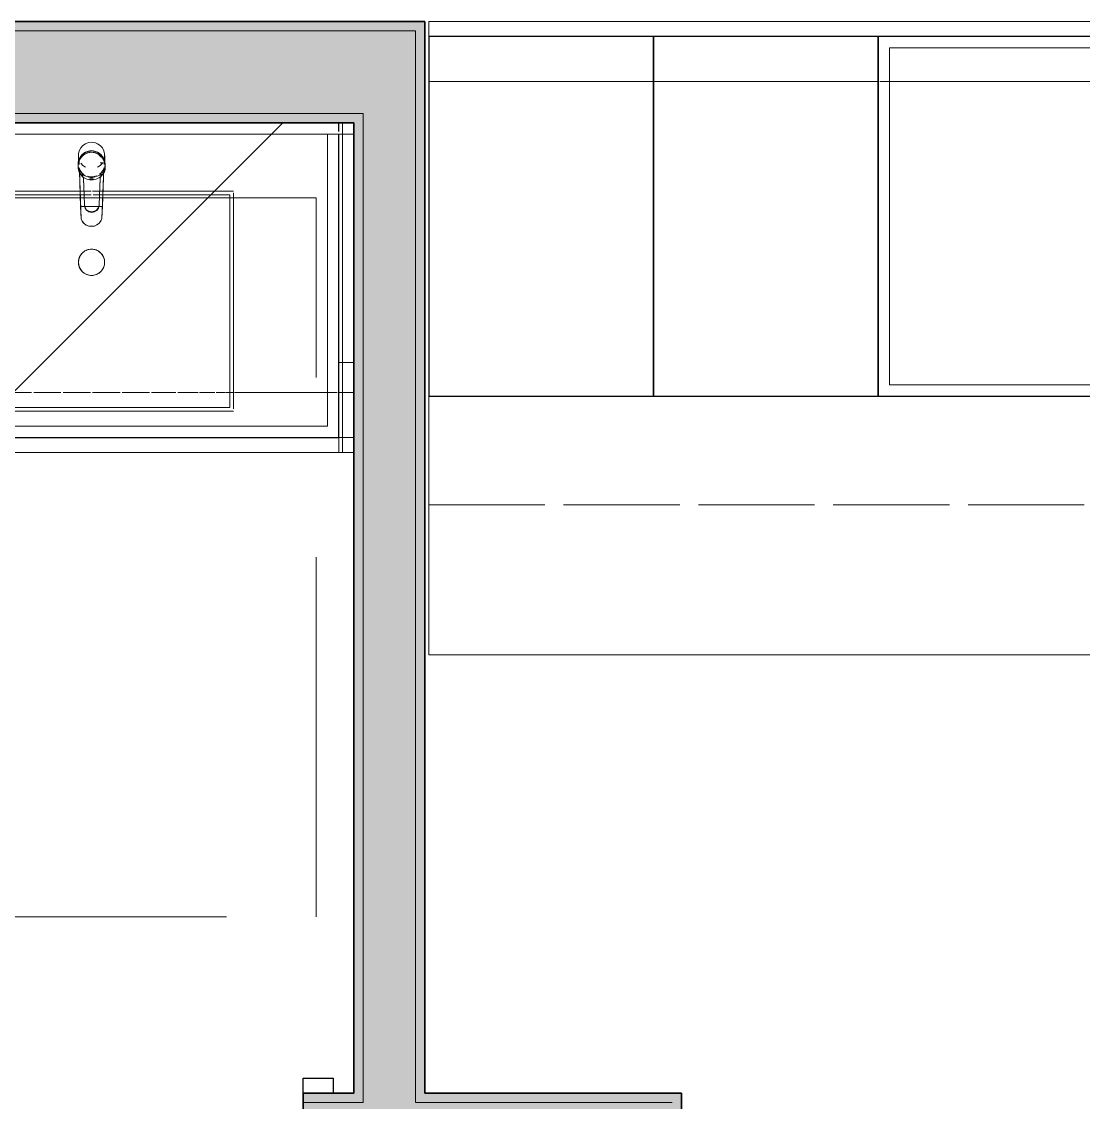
# Model space of a CAD drawing. Header units: inches. Extents: x 6 to 8416, y -388 to 6104.
# Drawn here: x 7432.4 to 7503.2, y 105.6 to 177.7 of the extents above; entities that cross this region are included whole.
import ezdxf

# ---------------------------------------------------------------- set-up
doc = ezdxf.new("R2010")
doc.units = ezdxf.units.IN
doc.header["$MEASUREMENT"] = 0
for name, pattern in [('Dash 1_16_', [48, 24, -24]), ('Hidden 1_16_', [36, 24, -12]), ('Hidden 1_8_', [9, 6, -3]), ('Hidden 3_16_', [13.5, 9, -4.5])]:
    doc.linetypes.add(name, pattern=pattern)
for name, color, linetype, lineweight in [('A-DOOR', 31, 'Continuous', 18), ('A-DOOR-FRAM', 31, 'Continuous', 25), ('A-GENM', 13, 'Continuous', 18), ('A-WALL', 113, 'Continuous', 25), ('A-WALL-PATT', 111, 'Continuous', 35), ('I-WALL', 2, 'Continuous', 25), ('P-SANR-FIXT', 6, 'Continuous', 18), ('Q-CASE', 31, 'Continuous', 18)]:
    doc.layers.add(name, color=color, linetype=linetype, lineweight=lineweight)
pattern_1 = [(225, (3311.988, 170.936), (16.97056, -16.97056), [])]

# ---------------------------------------------------------------- blocks, each defined once
blk = doc.blocks.new('z Nested-Lav Basin-Rectangular - Rectangular-V113-LEVEL 3 - PLAN Copy 1 Copy 1')
at = {"layer": 'P-SANR-FIXT', "lineweight": 9}
for p, q in [((-9.469, 7.301), (9.469, 7.301)), ((7.403, 7.301), (5.904, 7.301)), ((8.531, 7.301), (7.403, 7.301)), ((-9.469, 7.141), (-9.469, -7.282)), ((-9.219, -7.137), (-9.219, 7.051)), ((-9.219, 7.051), (9.219, 7.051)), ((9.219, 7.051), (9.219, -7.137)), ((9.469, -7.278), (9.469, 7.139)), ((-0.754, -7.137), (-9.219, -7.137)), ((-0.528, -7.137), (-0.759, -7.137)), ((-0.525, -7.137), (-0.754, -7.137)), ((-0.114, -7.137), (-0.528, -7.137)), ((-0.114, -7.137), (-0.525, -7.137)), ((0.499, -7.137), (0.031, -7.137)), ((0.501, -7.137), (0.031, -7.137)), ((0.754, -7.137), (0.499, -7.137)), ((0.759, -7.137), (0.501, -7.137)), ((9.219, -7.137), (0.754, -7.137)), ((2.051, -7.137), (0.759, -7.137)), ((-0.764, -7.387), (-9.469, -7.387)), ((-0.768, -7.387), (-0.537, -7.387)), ((-0.534, -7.387), (-0.764, -7.387)), ((-0.537, -7.387), (-0.073, -7.387)), ((-0.073, -7.387), (-0.534, -7.387)), ((0.032, -7.387), (0.51, -7.387)), ((0.508, -7.387), (0.032, -7.387)), ((0.764, -7.387), (0.508, -7.387)), ((0.51, -7.387), (0.768, -7.387)), ((9.469, -7.387), (0.764, -7.387))]:
    blk.add_line(p, q, dxfattribs=at)
at = {"layer": 'P-SANR-FIXT', "lineweight": 9, "flags": 128}
for points in [[(5.904, 7.301), (4.108, 7.301), (2.107, 7.301), (0, 7.301), (-2.107, 7.301), (-4.108, 7.301), (-5.904, 7.301), (-7.403, 7.301), (-8.531, 7.301), (-9.231, 7.301), (-9.469, 7.301)], [(9.469, 7.301), (9.231, 7.301), (8.531, 7.301)], [(-9.219, 7.051), (-8.988, 7.051), (-8.306, 7.051), (-7.208, 7.051), (-5.748, 7.051), (-4, 7.051), (-2.051, 7.051), (0, 7.051), (2.051, 7.051)], [(2.051, 7.051), (4, 7.051), (5.748, 7.051), (7.208, 7.051), (8.306, 7.051), (8.988, 7.051), (9.219, 7.051)], [(-0.759, -7.137), (-2.051, -7.137), (-4, -7.137), (-5.748, -7.137), (-7.208, -7.137), (-8.306, -7.137), (-8.988, -7.137), (-9.219, -7.137)], [(8.306, -7.137), (7.208, -7.137), (5.748, -7.137), (4, -7.137), (2.051, -7.137)], [(9.219, -7.137), (8.988, -7.137), (8.306, -7.137)], [(-9.469, -7.387), (-9.231, -7.387), (-8.531, -7.387), (-7.403, -7.387), (-5.904, -7.387), (-4.108, -7.387), (-2.107, -7.387), (-0.768, -7.387)], [(0.768, -7.387), (2.107, -7.387), (4.108, -7.387), (5.904, -7.387), (7.403, -7.387), (8.531, -7.387), (9.231, -7.387), (9.469, -7.387)]]:
    blk.add_lwpolyline(points, dxfattribs=at)
at = {"layer": 'P-SANR-FIXT'}
blk.add_circle((0, -2.637), 0.875, dxfattribs=at)
at = {"layer": 'P-SANR-FIXT', "lineweight": 9}
for points in [[(-0.875, -2.637), (-0.875, -2.535), (-0.839, -2.331), (-0.684, -2.062), (-0.447, -1.863), (-0.155, -1.757), (0.155, -1.757), (0.447, -1.863), (0.684, -2.063), (0.839, -2.331), (0.875, -2.535), (0.875, -2.637)], [(-0.67, -2.074), (-0.736, -2.152), (-0.787, -2.242), (-0.822, -2.337)], [(-0.438, -1.879), (-0.526, -1.93), (-0.605, -1.996), (-0.67, -2.074)], [(-0.152, -1.775), (-0.252, -1.793), (-0.349, -1.828), (-0.438, -1.879)], [(0.152, -1.775), (0.052, -1.757), (-0.052, -1.757), (-0.152, -1.775)], [(0.438, -1.879), (0.349, -1.828), (0.252, -1.793), (0.152, -1.775)], [(0.67, -2.074), (0.605, -1.996), (0.526, -1.93), (0.438, -1.879)], [(0.822, -2.337), (0.787, -2.242), (0.736, -2.152), (0.67, -2.074)], [(-0.822, -2.337), (-0.857, -2.433), (-0.875, -2.535), (-0.875, -2.637)], [(-0.875, -2.637), (-0.875, -2.738), (-0.857, -2.84), (-0.822, -2.936)], [(0.875, -2.637), (0.875, -2.738), (0.839, -2.942), (0.684, -3.21), (0.447, -3.41), (0.155, -3.516), (-0.155, -3.516), (-0.447, -3.41), (-0.684, -3.211), (-0.839, -2.942), (-0.875, -2.738), (-0.875, -2.637)], [(0.875, -2.637), (0.875, -2.535), (0.857, -2.433), (0.822, -2.337)], [(0.822, -2.936), (0.857, -2.84), (0.875, -2.738), (0.875, -2.637)], [(-0.822, -2.936), (-0.787, -3.032), (-0.736, -3.121), (-0.67, -3.199)], [(-0.67, -3.199), (-0.605, -3.277), (-0.526, -3.343), (-0.438, -3.394)], [(-0.438, -3.394), (-0.349, -3.445), (-0.252, -3.481), (-0.152, -3.498)], [(-0.152, -3.498), (-0.052, -3.516), (0.052, -3.516), (0.152, -3.498)], [(0.152, -3.498), (0.252, -3.481), (0.349, -3.445), (0.438, -3.394)], [(0.438, -3.394), (0.526, -3.343), (0.605, -3.277), (0.67, -3.199)], [(0.67, -3.199), (0.736, -3.121), (0.787, -3.031), (0.822, -2.936)]]:
    blk.add_open_spline(points, degree=3, dxfattribs=at)
blk = doc.blocks.new('z Nested-Faucet-BA-Sngl Handle - Faucet-V114-LEVEL 3 - PLAN Copy 1 Copy 1')
at = {"layer": 'P-SANR-FIXT'}
for p, q in [((-0.697, 2.584), (-0.82, -0.808)), ((-0.727, 1.767), (-0.697, 2.584)), ((-0.697, 2.584), (-0.63, 2.738)), ((-0.63, 2.738), (-0.53, 2.874)), ((0.527, 2.879), (0.628, 2.745)), ((0.628, 2.745), (0.697, 2.591)), ((0.812, -0.587), (0.697, 2.591)), ((0.697, 2.591), (0.727, 1.767)), ((-0.82, -0.808), (-0.727, 1.767)), ((0.727, 1.767), (-0.727, 1.767)), ((-0.5, 1.664), (-0.567, -0.126)), ((-0.567, -0.085), (-0.502, 1.664)), ((0.538, -0.119), (0.476, 1.663)), ((0.477, 1.663), (0.538, -0.078)), ((0.727, 1.767), (0.812, -0.587)), ((-0.567, -0.126), (-0.567, -0.085)), ((-0.118, -0.019), (-0.118, -0.06)), ((-0.114, -0.019), (-0.118, -0.019)), ((-0.114, -0.019), (-0.118, -0.019)), ((-0.102, -0.019), (-0.114, -0.019)), ((-0.102, -0.019), (-0.114, -0.019)), ((-0.084, -0.019), (-0.102, -0.019)), ((-0.084, -0.019), (-0.102, -0.019)), ((-0.059, -0.019), (-0.084, -0.019)), ((-0.059, -0.019), (-0.084, -0.019)), ((-0.031, -0.019), (-0.059, -0.019)), ((-0.031, -0.019), (-0.059, -0.019)), ((0, -0.019), (-0.031, -0.019)), ((0, -0.019), (-0.031, -0.019)), ((0.031, -0.019), (0, -0.019)), ((0.031, -0.019), (0, -0.019)), ((0.059, -0.019), (0.031, -0.019)), ((0.059, -0.019), (0.031, -0.019)), ((0.084, -0.019), (0.059, -0.019)), ((0.084, -0.019), (0.059, -0.019)), ((0.102, -0.019), (0.084, -0.019)), ((0.102, -0.019), (0.084, -0.019)), ((0.114, -0.019), (0.102, -0.019)), ((0.114, -0.019), (0.102, -0.019)), ((0.118, -0.019), (0.114, -0.019)), ((0.118, -0.019), (0.114, -0.019)), ((0.118, -0.06), (0.118, -0.019)), ((0.538, -0.119), (0.538, -0.078)), ((0.608, -0.267), (0.608, -0.226)), ((-0.913, -0.806), (-0.913, -0.847)), ((-0.904, -0.911), (-0.904, -1.059)), ((-0.901, -0.993), (-0.904, -1.059)), ((-0.904, -1.059), (-0.892, -1.197)), ((-0.878, -1.072), (-0.878, -1.628)), ((-0.837, -1.058), (-0.837, -1.146)), ((-0.829, -1.058), (-0.837, -1.058)), ((-0.837, -1.058), (-0.829, -1.058)), ((-0.837, -1.146), (-0.837, -1.3)), ((-0.57, -1.146), (-0.772, -1.146)), ((-0.582, -0.966), (-0.723, -1.126)), ((-0.408, -0.845), (-0.582, -0.966)), ((0.582, -0.966), (0.408, -0.845)), ((0.723, -1.126), (0.582, -0.966)), ((0.835, -1.214), (0.828, -1.029)), ((0.832, -1.146), (0.836, -1.232)), ((0.85, -1.232), (0.836, -1.232)), ((0.836, -1.232), (0.85, -1.232)), ((0.85, -1.3), (0.85, -1.232)), ((0.85, -1.232), (0.85, -1.3)), ((0.878, -1.628), (0.878, -1.072)), ((0.89, -0.966), (0.89, -0.926)), ((0.892, -1.197), (0.904, -1.059)), ((0.904, -1.059), (0.901, -0.993)), ((0.904, -1.059), (0.904, -0.911)), ((-0.73, -1.571), (-0.586, -1.721))]:
    blk.add_line(p, q, dxfattribs=at)
at = {"layer": 'P-SANR-FIXT', "flags": 128}
for points in [[(0.697, 2.591), (0.62, 2.76), (0.503, 2.903), (0.353, 3.013), (0.181, 3.081), (-0.003, 3.103), (-0.187, 3.079), (-0.358, 3.009), (-0.506, 2.898), (-0.622, 2.753), (-0.697, 2.584)], [(-0.53, 2.874), (-0.401, 2.982), (-0.251, 3.059), (-0.087, 3.098), (0.081, 3.099), (0.246, 3.061), (0.397, 2.987), (0.527, 2.879)], [(0, -1.844), (-0.217, -1.816), (-0.421, -1.736), (-0.601, -1.607), (-0.745, -1.438), (-0.846, -1.238), (-0.898, -1.019), (-0.897, -0.793), (-0.843, -0.574), (-0.74, -0.375)], [(-0.74, -0.375), (-0.375, -0.243), (0, -0.193)], [(0, -0.193), (0.38, -0.244), (0.74, -0.375)], [(0.74, -0.375), (0.843, -0.574), (0.897, -0.793), (0.898, -1.019), (0.846, -1.238), (0.745, -1.438), (0.601, -1.607), (0.421, -1.736), (0.217, -1.816), (0, -1.844)], [(-0.892, -1.197), (-0.834, -1.393), (-0.73, -1.571)], [(-0.83, -1.338), (-0.872, -1.522), (-0.872, -1.735), (-0.821, -1.942), (-0.723, -2.131), (-0.582, -2.291), (-0.408, -2.412), (-0.21, -2.488), (0, -2.513)], [(0, -1.929), (0.211, -1.905), (0.41, -1.834), (0.586, -1.721), (0.73, -1.571), (0.834, -1.393), (0.892, -1.197)], [(0, -2.513), (0.21, -2.488), (0.408, -2.412), (0.582, -2.291), (0.723, -2.131), (0.821, -1.942), (0.872, -1.735), (0.872, -1.522), (0.83, -1.338)], [(-0.586, -1.721), (-0.41, -1.834), (-0.211, -1.905), (0, -1.929)]]:
    blk.add_lwpolyline(points, dxfattribs=at)
at = {"layer": 'P-SANR-FIXT'}
for centre, major_axis, ratio, start_param, end_param in [((-0.012, 1.687), (0.488, 0), 0.981627, 0.034194, 3.105026), ((-0.012, 1.647), (0.488, 0), 0.981627, 0.034194, 3.105026), ((0, -0.89), (0.904, 0), 0.992546, 1.570796, 2.050618), ((0, -0.89), (0.904, 0), 0.992546, 1.090975, 1.570796), ((-0.322, -0.785), (0.591, 0), 0.981627, 2.568497, 3.104199), ((-0.322, -0.826), (0.591, 0), 0.981627, 2.568497, 3.104199), ((0, -1.061), (0.904, 0), 0.992546, 2.567292, 3.065539), ((0.566, -1.388), (1.648, 0), 0.981627, 2.4228, 2.568497), ((0.566, -1.348), (1.648, 0), 0.981627, 2.495649, 2.568497), ((0, -1.072), (0.878, 0), 0.992546, 2.207473, 2.732128), ((0, -1.072), (0.878, 0), 0.992546, 2.207473, 2.732128), ((0.566, -1.348), (1.648, 0), 0.981627, 2.4228, 2.495649), ((0, -1.061), (0.904, 0), 0.992546, 2.222877, 2.532851), ((0, -0.89), (0.904, 0), 0.992546, 2.103114, 2.530439), ((-1.05, 0.04), (0.5, 0), 0.981627, 5.564393, 6.024593), ((-1.05, 0), (0.5, 0), 0.981627, 5.564393, 5.880213), ((-1.05, 0), (0.5, 0), 0.981627, 5.880213, 6.024593), ((0, -1.072), (0.878, 0), 0.992546, 1.580388, 1.97866), ((0, -1.072), (0.878, 0), 0.992546, 1.580388, 1.97866), ((0, -1.061), (-0.904, 0), 0.992546, 4.712389, 4.982668), ((0, -1.061), (0.904, 0), 0.992546, 1.297215, 1.570796), ((0, -1.072), (0.878, 0), 0.992546, 1.261267, 1.561205), ((0, -1.072), (0.878, 0), 0.992546, 1.261267, 1.561205), ((0, -1.061), (0.904, 0), 0.992546, 0.574301, 1.072549), ((0, -0.89), (0.904, 0), 0.992546, 0.611154, 1.048209), ((0, -1.072), (0.878, 0), 0.992546, 0.314159, 0.942478), ((0, -1.072), (0.878, 0), 0.992546, 0.314159, 0.942478), ((1.193, 0.131), (0.689, 0), 0.981627, 3.457004, 3.698846), ((1.193, 0.091), (0.689, 0), 0.981627, 3.457004, 3.574523), ((1.193, 0.091), (0.689, 0), 0.981627, 3.574523, 3.698846), ((0.057, -0.818), (0.817, 0), 0.981627, 0.649221, 0.830651), ((0.057, -0.859), (0.817, 0), 0.981627, 0.28636, 0.830651), ((0.057, -0.818), (0.817, 0), 0.981627, 0.46779, 0.649221), ((0, -1.061), (0.904, 0), 0.992546, 0.29608, 0.522446), ((0.057, -0.818), (0.817, 0), 0.981627, 0.28636, 0.46779), ((-0.314, -0.926), (1.204, 0), 0.981627, 0.122173, 0.28636), ((-0.314, -0.966), (1.204, 0), 0.981627, 6.241172, 6.569545), ((0.254, -0.847), (1.168, 0), 0.981627, 3.104199, 3.617494), ((0.254, -0.806), (1.168, 0), 0.981627, 3.104199, 3.319048), ((0, -1.072), (0.878, 0), 0.992546, 3.455752, 4.712389), ((0, -1.072), (0.878, 0), 0.992546, 3.455752, 4.712389), ((0.006, -0.973), (0.888, 0), 0.981627, 3.617494, 5.349276), ((0, -1.072), (0.878, 0), 0.992546, 4.712389, 5.969026), ((0, -1.072), (-0.878, 0), 0.992546, 1.570796, 2.827433), ((0.011, -0.98), (0.879, 0), 0.981627, 5.349276, 6.241172), ((0.011, -0.939), (0.879, 0), 0.981627, 5.57225, 5.795224), ((0, -1.072), (0.878, 0), 0.992546, 6.116775, 6.335526), ((-0.314, -0.926), (1.204, 0), 0.981627, 0, 0.122173), ((-0.314, -0.926), (-1.204, 0), 0.981627, 3.099579, 3.141593), ((0.006, -0.932), (0.888, 0), 0.981627, 3.864891, 4.112289), ((0.011, -0.939), (0.879, 0), 0.981627, 5.349276, 5.57225)]:
    blk.add_ellipse(centre, major_axis=major_axis, ratio=ratio, start_param=start_param, end_param=end_param, dxfattribs=at)
for points in [[(-0.115, -0.056), (-0.117, -0.058), (-0.118, -0.059), (-0.118, -0.06)], [(-0.118, -0.06), (-0.118, -0.061), (-0.117, -0.062), (-0.115, -0.063)], [(-0.106, -0.052), (-0.108, -0.053), (-0.112, -0.055), (-0.114, -0.056), (-0.115, -0.056)], [(-0.115, -0.063), (-0.113, -0.064), (-0.11, -0.064), (-0.106, -0.065)], [(-0.093, -0.048), (-0.098, -0.049), (-0.103, -0.051), (-0.106, -0.052)], [(-0.106, -0.065), (-0.103, -0.065), (-0.098, -0.066), (-0.092, -0.066)], [(-0.074, -0.044), (-0.081, -0.045), (-0.087, -0.047), (-0.093, -0.048)], [(-0.092, -0.066), (-0.087, -0.066), (-0.081, -0.067), (-0.074, -0.067)], [(-0.052, -0.041), (-0.06, -0.042), (-0.067, -0.043), (-0.074, -0.044)], [(-0.074, -0.067), (-0.067, -0.067), (-0.059, -0.067), (-0.051, -0.067)], [(-0.027, -0.039), (-0.035, -0.039), (-0.044, -0.04), (-0.052, -0.041)], [(-0.051, -0.067), (-0.047, -0.067), (-0.039, -0.067), (-0.031, -0.067), (-0.026, -0.067)], [(0, -0.038), (-0.009, -0.038), (-0.018, -0.038), (-0.027, -0.039)], [(-0.026, -0.067), (-0.018, -0.067), (-0.009, -0.067), (0, -0.067)], [(0.027, -0.039), (0.018, -0.038), (0.009, -0.038), (0, -0.038)], [(0, -0.067), (0.009, -0.067), (0.018, -0.067), (0.026, -0.067)], [(0.026, -0.067), (0.035, -0.067), (0.043, -0.067), (0.051, -0.067)], [(0.052, -0.041), (0.048, -0.04), (0.039, -0.039), (0.031, -0.039), (0.027, -0.039)], [(0.051, -0.067), (0.059, -0.067), (0.067, -0.067), (0.074, -0.067)], [(0.074, -0.044), (0.067, -0.043), (0.059, -0.042), (0.052, -0.041)], [(0.093, -0.048), (0.087, -0.047), (0.081, -0.045), (0.074, -0.044)], [(0.074, -0.067), (0.081, -0.067), (0.087, -0.066), (0.092, -0.066)], [(0.092, -0.066), (0.098, -0.066), (0.103, -0.065), (0.106, -0.065)], [(0.106, -0.052), (0.103, -0.051), (0.098, -0.049), (0.093, -0.048)], [(0.115, -0.056), (0.113, -0.055), (0.11, -0.054), (0.106, -0.052)], [(0.106, -0.065), (0.108, -0.065), (0.112, -0.064), (0.114, -0.063), (0.115, -0.063)], [(0.118, -0.06), (0.118, -0.059), (0.117, -0.058), (0.115, -0.056)], [(0.115, -0.063), (0.117, -0.062), (0.118, -0.061), (0.118, -0.06)]]:
    blk.add_open_spline(points, degree=3, dxfattribs=at)
blk = doc.blocks.new('z Nested-Clearance-Plumbing-AM - Clearance-2258215-LEVEL 3 - PLAN Copy 1 Copy 1')
at = {"layer": 'A-GENM', "linetype": 'Hidden 1_16_', "lineweight": 9}
for p, q in [((15, 48), (-15, 48)), ((-15, 48), (-15, 0)), ((15, 0), (15, 48)), ((-15, 0), (-0.748, 0)), ((-0.748, 0), (-0.518, 0)), ((-0.518, 0), (0.492, 0)), ((0.492, 0), (0.748, 0)), ((0.748, 0), (15, 0))]:
    blk.add_line(p, q, dxfattribs=at)
blk = doc.blocks.new('Unit-Single-Flush-ICC ADA-AM - 36_ x 84_-NR _U-BA _ BATH_-6560894-LEVEL 3 - PLAN Copy 1 Copy 1')
at = {"layer": 'A-DOOR'}
for p, q in [((16.763, -1.138), (-8.693, -26.593)), ((16.763, -1.138), (18, -2.375)), ((18, -2.375), (-7.456, -27.831)), ((-8.693, -26.593), (-7.456, -27.831))]:
    blk.add_line(p, q, dxfattribs=at)
at = {"layer": 'A-DOOR', "lineweight": 9}
blk.add_arc((18, -2.375), 36, 180, 225, dxfattribs=at)
at = {"layer": 'A-DOOR-FRAM'}
for p, q in [((-20, 2.375), (-20, 3.375)), ((-20, 3.375), (-18, 3.375)), ((-18, 3.375), (-18, 2.375)), ((18, 2.375), (18, 3.375)), ((18, 3.375), (20, 3.375)), ((20, 3.375), (20, 2.375)), ((-18, 2.375), (-20, 2.375)), ((20, 2.375), (18, 2.375)), ((-20, -2.375), (-18, -2.375)), ((-20, -3.375), (-20, -2.375)), ((-18, -2.375), (-18, -3.375)), ((18, -2.375), (20, -2.375)), ((18, -3.375), (18, -2.375)), ((20, -2.375), (20, -3.375)), ((-18, -3.375), (-20, -3.375)), ((20, -3.375), (18, -3.375))]:
    blk.add_line(p, q, dxfattribs=at)
at = {"layer": 'A-DOOR-FRAM', "lineweight": 18}
for p, q in [((-20, 3.375), (-18, 3.375)), ((-20, 3.375), (-20, 2.375)), ((-18, 3.375), (-18, 2.375)), ((18, 3.375), (20, 3.375)), ((18, 3.375), (18, 2.375)), ((20, 3.375), (20, 2.375)), ((-18, 2.375), (-20, 2.375)), ((20, 2.375), (18, 2.375)), ((-20, -3.375), (-20, -2.375)), ((-20, -2.375), (-18, -2.375)), ((-18, -3.375), (-18, -2.375)), ((18, -3.375), (18, -2.375)), ((18, -2.375), (18.375, -2.375)), ((18.375, -2.375), (20, -2.375)), ((20, -3.375), (20, -2.375)), ((-18, -3.375), (-20, -3.375)), ((20, -3.375), (18, -3.375))]:
    blk.add_line(p, q, dxfattribs=at)
blk = doc.blocks.new('GM BA Vanity-Single - Lav Cab _ Apron-ICC ADA-AM - 33_ Sink Cab_End Panel - Forward-V137-LEVEL 3 - PLAN Copy 1 Copy 1')
at = {"layer": 'A-GENM'}
for p, q in [((0.75, 22), (0, 22)), ((0, 22), (0, 16)), ((0, 16), (0, 22)), ((0, 22), (0.75, 22)), ((0.75, 22), (0, 22)), ((0, 22), (0, 16)), ((0, 16), (0, 22)), ((0, 22), (0.75, 22)), ((0.75, 16), (0.75, 22)), ((0.75, 22), (0.75, 16)), ((1, 22), (0.75, 22)), ((0.75, 22), (1, 22)), ((35.25, 22), (1, 22)), ((1, 22), (35.25, 22)), ((35.25, 0.75), (35.25, 22)), ((35.25, 22), (35.25, 2.601)), ((8.281, 4.813), (8.281, 19)), ((8.281, 19), (26.719, 19)), ((26.719, 19), (8.281, 19)), ((8.281, 19), (8.281, 4.813)), ((26.719, 19), (26.719, 4.813)), ((26.719, 4.813), (26.719, 19)), ((0, 16), (0, 0)), ((0, 0.75), (0, 16)), ((0, 16), (0, 0.75)), ((0, 0.75), (0, 16)), ((0.75, 0), (0.75, 16)), ((0.75, 16), (0.75, 0.75)), ((16.746, 4.813), (8.281, 4.813)), ((8.281, 4.813), (16.746, 4.813)), ((16.975, 4.813), (16.746, 4.813)), ((16.746, 4.813), (16.975, 4.813)), ((17.386, 4.813), (16.975, 4.813)), ((16.975, 4.813), (17.386, 4.813)), ((17.999, 4.813), (17.531, 4.813)), ((17.531, 4.813), (17.999, 4.813)), ((18.254, 4.813), (17.999, 4.813)), ((17.999, 4.813), (18.254, 4.813)), ((26.719, 4.813), (18.254, 4.813)), ((18.254, 4.813), (26.719, 4.813)), ((35.25, 1.661), (35.25, 0.75)), ((0, 0), (0, 0.75)), ((35.25, 0.75), (0, 0.75)), ((0, 0.75), (0, 0)), ((0, 0), (0, 0.75)), ((0, 0.75), (0.75, 0.75)), ((0, 0.75), (0, 0)), ((0, 0), (0, 0.75)), ((0.75, 0.75), (0.75, 0)), ((0.75, 0.75), (35.25, 0.75)), ((35.25, 0), (35.25, 0.75)), ((35.25, 0.75), (35.25, 0)), ((35.25, 0), (35.25, 0.75)), ((35.25, 0.75), (35.25, 0)), ((0, 0), (0.75, 0)), ((0.75, 0), (0, 0)), ((0, 0), (35.25, 0)), ((0.75, 0), (0, 0)), ((0, 0), (0.75, 0)), ((0.75, 0), (0, 0)), ((35.25, 0), (0.75, 0)), ((0.75, 0), (35.25, 0)), ((35.25, 0), (0.75, 0))]:
    blk.add_line(p, q, dxfattribs=at)
blk = doc.blocks.new('GM Outlet Zone-AM - GM Outlet Zone-AM-V138-LEVEL 3 - PLAN Copy 1 Copy 1')
at = {"layer": 'A-GENM', "linetype": 'Dash 1_16_', "lineweight": 9}
for p, q in [((-3, 1), (3, 1)), ((3, 1), (-3, 1)), ((-3, 0.75), (-3, 1)), ((-3, 1), (-3, 0)), ((-3, 0), (-3, 0.75)), ((3, 1), (3, 0.75)), ((3, 1), (3, 0)), ((3, 0.75), (3, 0)), ((-3, 0), (3, 0)), ((3, 0), (-3, 0))]:
    blk.add_line(p, q, dxfattribs=at)
blk = doc.blocks.new('GM IS - Type B_7 - AM - Non-Recessed at Panel - 60-3_4_ Counter to Counter-V1020-LEVEL 3 - PLAN Copy 1 Copy 1')
at = {"layer": 'A-GENM', "lineweight": 9}
for p, q in [((-19.5, 128), (-132.5, 128)), ((-132.5, 128), (-19.5, 128)), ((-19.5, 85.75), (-19.5, 128)), ((-19.5, 128), (-19.5, 85.75)), ((-132.5, 85.75), (-19.5, 85.75)), ((-19.5, 85.75), (-132.5, 85.75))]:
    blk.add_line(p, q, dxfattribs=at)
at = {"layer": 'A-GENM', "linetype": 'Hidden 1_8_', "lineweight": 9}
for p, q in [((-19.5, 118), (-122.75, 118)), ((-19.5, 118), (-122.75, 118)), ((-99.25, 118), (-19.5, 118)), ((-19.5, 110.75), (-19.5, 118)), ((-19.5, 118), (-19.5, 110.75)), ((-19.5, 110.75), (-19.5, 118)), ((-115.5, 110.75), (-19.5, 110.75)), ((-19.5, 110.75), (-115.5, 110.75)), ((-115.5, 110.75), (-19.5, 110.75))]:
    blk.add_line(p, q, dxfattribs=at)
blk = doc.blocks.new('CW - LW - Double Doors _ Apron - AM - 36_ W x 24_ D x H - 6_ Apron-7555786-LEVEL 3 - PLAN Copy 1 Copy 1')
at = {"layer": 'Q-CASE', "lineweight": 9}
for p, q in [((-17.262, 0), (-17.262, 24)), ((-17.262, 24), (-17.262, 0)), ((-17.262, 24), (18.738, 24)), ((-17.262, 24), (18.738, 24)), ((-17.262, 24), (18.738, 24)), ((18.738, 0), (18.738, 24)), ((18.738, 24), (18.738, 0)), ((-16.512, 0.75), (-16.512, 23.25)), ((-16.512, 23.25), (17.988, 23.25)), ((17.988, 23.25), (-16.512, 23.25)), ((-16.512, 23.25), (-16.512, 0.75)), ((17.988, 23.25), (17.988, 0.75)), ((17.988, 0.75), (17.988, 23.25)), ((-17.262, 0), (-17.262, 21)), ((-17.262, 21), (-17.262, 0)), ((-17.166, 21), (18.641, 21)), ((-17.166, 21), (18.641, 21)), ((18.738, 0), (18.738, 21)), ((18.738, 21), (18.738, 0)), ((17.988, 0.75), (-16.512, 0.75)), ((-16.512, 0.75), (17.988, 0.75)), ((18.738, 0), (-17.262, 0)), ((-17.262, 0), (18.738, 0)), ((18.738, 0), (-17.262, 0)), ((-17.262, 0), (18.738, 0))]:
    blk.add_line(p, q, dxfattribs=at)
at = {"layer": 'Q-CASE', "lineweight": 25}
for p, q in [((18.738, 24), (-17.262, 24)), ((-17.262, 24), (-17.262, 0)), ((18.738, 0), (18.738, 24)), ((-17.262, 0), (18.738, 0))]:
    blk.add_line(p, q, dxfattribs=at)
blk = doc.blocks.new('CW - LW - 4 Drawers - AM - 15_ W x 24_ D x H - 6_ Top Drawer-8870384-LEVEL 3 - PLAN Copy 1 Copy 1')
at = {"layer": 'Q-CASE', "lineweight": 9}
for p, q in [((-21.762, 0), (-21.762, 24)), ((-21.762, 24), (-21.762, 0)), ((-21.762, 24), (-6.762, 24)), ((-21.762, 24), (-6.762, 24)), ((-21.762, 24), (-6.762, 24)), ((-6.762, 0), (-6.762, 24)), ((-6.762, 24), (-6.762, 0)), ((-21.762, 0), (-21.762, 21)), ((-21.762, 21), (-21.762, 0)), ((-21.762, 21), (-6.762, 21)), ((-21.762, 21), (-6.762, 21)), ((-6.762, 0), (-6.762, 21)), ((-6.762, 21), (-6.762, 0)), ((-6.762, 0), (-21.762, 0)), ((-21.762, 0), (-6.762, 0)), ((-6.762, 0), (-21.762, 0)), ((-21.762, 0), (-6.762, 0))]:
    blk.add_line(p, q, dxfattribs=at)
at = {"layer": 'Q-CASE', "lineweight": 25}
for p, q in [((-6.762, 24), (-21.762, 24)), ((-21.762, 24), (-21.762, 0)), ((-6.762, 0), (-6.762, 24)), ((-21.762, 0), (-6.762, 0))]:
    blk.add_line(p, q, dxfattribs=at)
blk = doc.blocks.new('CW - LW - 4 Drawers - AM - 15_ W x 24_ D x H - 6_ Top Drawer-V798-LEVEL 3 - PLAN Copy 1 Copy 1')
at = {"layer": 'Q-CASE', "lineweight": 9}
for p, q in [((-21.762, 0), (-21.762, 24)), ((-21.762, 24), (-21.762, 0)), ((-21.762, 24), (-6.762, 24)), ((-21.762, 24), (-6.762, 24)), ((-21.762, 24), (-6.762, 24)), ((-6.762, 0), (-6.762, 24)), ((-6.762, 24), (-6.762, 0)), ((-21.762, 0), (-21.762, 21)), ((-21.762, 21), (-21.762, 0)), ((-21.762, 21), (-6.762, 21)), ((-21.762, 21), (-6.762, 21)), ((-6.762, 0), (-6.762, 21)), ((-6.762, 21), (-6.762, 0)), ((-6.762, 0), (-21.762, 0)), ((-21.762, 0), (-6.762, 0)), ((-6.762, 0), (-21.762, 0)), ((-21.762, 0), (-6.762, 0))]:
    blk.add_line(p, q, dxfattribs=at)
at = {"layer": 'Q-CASE', "lineweight": 25}
for p, q in [((-6.762, 24), (-21.762, 24)), ((-21.762, 24), (-21.762, 0)), ((-6.762, 0), (-6.762, 24)), ((-21.762, 0), (-6.762, 0))]:
    blk.add_line(p, q, dxfattribs=at)
blk = doc.blocks.new('CW BA Var LW - Double Doors _ Apron - AM - W x H x 21_ D - 5 1_2_ Apron-V1292-LEVEL 3 - PLAN Copy 1 Copy 1')
at = {"layer": 'Q-CASE', "lineweight": 9}
h = blk.add_hatch(dxfattribs=at)
h.set_pattern_fill('FP_94', color=256, style=0, pattern_type=2)
h.set_pattern_definition(pattern_1)
h.paths.add_polyline_path([(11.456, 21), (-14.262, 21), (-14.262, 0), (18.738, 0), (18.738, 21), (17.144, 21)])
h.paths.add_polyline_path([(0.324, 20.25), (17.988, 20.25), (17.988, 0.75), (-13.512, 0.75), (-13.512, 20.25), (-6.981, 20.25)])
h = blk.add_hatch(dxfattribs=at)
h.set_pattern_fill('FP_94', color=256, style=0, pattern_type=2)
h.set_pattern_definition(pattern_1)
h.paths.add_polyline_path([(11.225, 20.25), (-13.512, 20.25), (-13.512, 0.75), (17.988, 0.75), (17.988, 20.25), (11.456, 20.25)])
for p, q in [((-14.262, 16), (-14.262, 21)), ((-14.262, 21), (-14.262, 16)), ((-14.262, 21), (18.738, 21)), ((-14.262, 21), (18.738, 21)), ((-14.262, 21), (18.738, 21)), ((18.738, 2.688), (18.738, 21)), ((18.738, 21), (18.738, 2.601)), ((-13.512, 0.75), (-13.512, 20.25)), ((-13.512, 20.25), (17.988, 20.25)), ((17.988, 20.25), (-13.512, 20.25)), ((-13.512, 20.25), (-13.512, 0.75)), ((17.988, 20.25), (17.988, 2.601)), ((17.988, 2.688), (17.988, 20.25)), ((-14.262, 16), (-14.262, 18)), ((-14.262, 18), (-14.262, 16)), ((-14.151, 18), (-7.307, 18)), ((-14.151, 18), (-7.307, 18)), ((-7.209, 18), (-6.981, 18)), ((-7.209, 18), (-6.981, 18)), ((-6.965, 18), (-6.75, 18)), ((-6.965, 18), (-6.75, 18)), ((-6.702, 18), (-6.068, 18)), ((-6.702, 18), (-6.068, 18)), ((-5.991, 18), (-4.97, 18)), ((-5.991, 18), (-4.97, 18)), ((-4.867, 18), (-3.51, 18)), ((-4.867, 18), (-3.51, 18)), ((-3.387, 18), (-1.762, 18)), ((-3.387, 18), (-1.762, 18)), ((-1.625, 18), (0.186, 18)), ((-1.625, 18), (0.186, 18)), ((0.338, 18), (2.164, 18)), ((0.338, 18), (2.164, 18)), ((2.311, 18), (4.138, 18)), ((2.311, 18), (4.138, 18)), ((4.289, 18), (6.1, 18)), ((4.289, 18), (6.1, 18)), ((6.238, 18), (7.862, 18)), ((6.238, 18), (7.862, 18)), ((7.986, 18), (9.342, 18)), ((7.986, 18), (9.342, 18)), ((9.564, 18), (10.466, 18)), ((9.564, 18), (10.466, 18)), ((10.544, 18), (11.177, 18)), ((10.544, 18), (11.177, 18)), ((11.225, 18), (11.44, 18)), ((11.225, 18), (11.44, 18)), ((11.456, 18), (11.685, 18)), ((11.456, 18), (11.685, 18)), ((11.685, 18), (17.988, 18)), ((11.685, 18), (17.988, 18)), ((18.002, 18), (18.627, 18)), ((18.002, 18), (18.627, 18)), ((18.738, 2.688), (18.738, 18)), ((18.738, 18), (18.738, 2.688)), ((-14.262, 0.75), (-14.262, 16)), ((-14.262, 16), (-14.262, 0.75)), ((-14.262, 0.75), (-14.262, 16)), ((-14.262, 16), (-14.262, 0.75)), ((17.988, 1.656), (17.988, 0.75)), ((17.988, 0.75), (17.988, 1.569)), ((18.738, 1.658), (18.738, 0.75)), ((18.738, 0.75), (18.738, 1.571)), ((18.738, 0.75), (18.738, 1.571)), ((18.738, 1.571), (18.738, 0.75)), ((17.988, 0.75), (-13.512, 0.75)), ((-13.512, 0.75), (17.988, 0.75)), ((-14.262, 0), (-14.262, 0.581)), ((-14.262, 0.581), (-14.262, 0)), ((-14.262, 0), (-14.262, 0.581)), ((-14.262, 0.581), (-14.262, 0)), ((18.738, 0), (-14.262, 0)), ((-14.262, 0), (16.113, 0)), ((16.113, 0), (18.738, 0)), ((18.738, 0), (18.738, 0.705)), ((18.738, 0.705), (18.738, 0)), ((18.738, 0), (18.738, 0.705)), ((18.738, 0.705), (18.738, 0)), ((16.113, 0), (-14.262, 0)), ((-14.262, 0), (16.113, 0)), ((18.738, 0), (16.113, 0)), ((16.113, 0), (18.738, 0))]:
    blk.add_line(p, q, dxfattribs=at)
at = {"layer": 'Q-CASE', "lineweight": 25}
for p, q in [((18.738, 21), (-14.262, 21)), ((-14.262, 21), (-14.262, 16)), ((18.738, 2.601), (18.738, 21)), ((-14.262, 16), (-14.262, 0.75)), ((18.738, 0.75), (18.738, 1.658)), ((-14.262, 0.581), (-14.262, 0)), ((-14.262, 0), (18.738, 0)), ((18.738, 0), (18.738, 0.705))]:
    blk.add_line(p, q, dxfattribs=at)
at = {"layer": 'Q-CASE', "linetype": 'Hidden 3_16_', "lineweight": 9}
for p, q in [((-14.262, 16), (-14.262, 21)), ((-14.262, 21), (-14.262, 18)), ((-14.262, 21), (18.738, 21)), ((-14.262, 21), (18.738, 21)), ((18.738, 18), (18.738, 21)), ((18.738, 21), (18.738, 2.688)), ((-13.512, 0.75), (-13.512, 20.25)), ((-13.512, 20.25), (17.988, 20.25)), ((17.988, 20.25), (-13.512, 20.25)), ((-13.512, 20.25), (-13.512, 0.75)), ((17.988, 20.25), (17.988, 2.688)), ((17.988, 2.688), (17.988, 20.25)), ((-14.262, 18), (-14.262, 16)), ((-14.151, 18), (-7.307, 18)), ((-14.151, 18), (-7.307, 18)), ((-7.209, 18), (-6.981, 18)), ((-7.209, 18), (-6.981, 18)), ((-6.965, 18), (-6.75, 18)), ((-6.965, 18), (-6.75, 18)), ((-6.702, 18), (-6.068, 18)), ((-6.702, 18), (-6.068, 18)), ((-5.991, 18), (-4.97, 18)), ((-5.991, 18), (-4.97, 18)), ((-4.867, 18), (-3.51, 18)), ((-4.867, 18), (-3.51, 18)), ((-3.387, 18), (-1.762, 18)), ((-3.387, 18), (-1.762, 18)), ((-1.625, 18), (0.186, 18)), ((-1.625, 18), (0.186, 18)), ((0.338, 18), (2.164, 18)), ((0.338, 18), (2.164, 18)), ((2.311, 18), (4.138, 18)), ((2.311, 18), (4.138, 18)), ((4.289, 18), (6.1, 18)), ((4.289, 18), (6.1, 18)), ((6.238, 18), (7.862, 18)), ((6.238, 18), (7.862, 18)), ((7.986, 18), (9.342, 18)), ((7.986, 18), (9.342, 18)), ((9.564, 18), (10.466, 18)), ((9.564, 18), (10.466, 18)), ((10.544, 18), (11.177, 18)), ((10.544, 18), (11.177, 18)), ((11.225, 18), (11.44, 18)), ((11.225, 18), (11.44, 18)), ((11.456, 18), (11.685, 18)), ((11.456, 18), (11.685, 18)), ((11.685, 18), (17.988, 18)), ((11.685, 18), (17.988, 18)), ((18.002, 18), (18.627, 18)), ((18.002, 18), (18.627, 18)), ((18.738, 2.688), (18.738, 18)), ((-14.262, 0.75), (-14.262, 16)), ((-14.262, 16), (-14.262, 0.75)), ((17.988, 1.569), (17.988, 0.75)), ((17.988, 0.75), (17.988, 1.569)), ((18.738, 0.75), (18.738, 1.571)), ((18.738, 1.571), (18.738, 0.75)), ((17.988, 0.75), (-13.512, 0.75)), ((-13.512, 0.75), (17.988, 0.75)), ((-14.262, 0), (-14.262, 0.581)), ((-14.262, 0.581), (-14.262, 0)), ((18.738, 0), (18.738, 0.705)), ((18.738, 0.705), (18.738, 0)), ((16.113, 0), (-14.262, 0)), ((-14.262, 0), (16.113, 0)), ((18.738, 0), (16.113, 0)), ((16.113, 0), (18.738, 0))]:
    blk.add_line(p, q, dxfattribs=at)
blk = doc.blocks.new('CW Var Filler - Toe Kick - AM - W x H x 21_ D-5699612-LEVEL 3 - PLAN Copy 1 Copy 1')
at = {"layer": 'Q-CASE', "lineweight": 9}
for p, q in [((18.488, 21.004), (19.238, 21.004)), ((18.488, 21.004), (19.238, 21.004)), ((19.238, 21.004), (19.488, 21.004)), ((19.238, 21.004), (19.488, 21.004)), ((18.488, 18.004), (19.238, 18.004)), ((19.238, 18.004), (19.488, 18.004))]:
    blk.add_line(p, q, dxfattribs=at)

msp = doc.modelspace()

# ---------------------------------------------------------------- hatches: boundary and pattern name
at = {"layer": 'A-WALL-PATT', "transparency": 33554560}
for points in [[(7458.66533733, 177.06077679), (7459.29033733, 177.06077679), (7459.29033733, 177.68577679), (7423.16533733, 177.68577679), (7423.16533733, 177.06077679), (7446.58553685, 177.06077679)], [(7455.16533733, 106.18577679), (7455.16533733, 170.93577679), (7454.54033733, 170.93577679), (7454.54033733, 106.18577679)]]:
    msp.add_hatch(color=10, dxfattribs=at).paths.add_polyline_path(points)
at = {"layer": 'A-WALL-PATT', "lineweight": 25, "transparency": 33554560}
for points in [[(7459.29033733, 106.18577679), (7459.29033733, 177.06077679), (7458.66533733, 177.06077679), (7458.66533733, 106.18577679)], [(7454.54033733, 170.93577679), (7455.16533733, 170.93577679), (7455.16533733, 171.56077679), (7423.16533733, 171.56077679), (7423.16533733, 170.93577679), (7446.58553685, 170.93577679)]]:
    msp.add_hatch(color=10, dxfattribs=at).paths.add_polyline_path(points)
at = {"layer": 'A-WALL-PATT', "transparency": 33554560}
h = msp.add_hatch(color=10, dxfattribs=at)
h.paths.add_polyline_path([(7451.54033733, 105.56077679), (7451.54033733, 106.18577679), (7451.16533733, 106.18577679), (7451.16533733, 105.56077679)])
h.paths.add_polyline_path([(7412.84303685, 105.56077679), (7415.16533733, 105.56077679), (7415.16533733, 106.18577679), (7349.79033733, 106.18577679), (7349.79033733, 105.56077679), (7395.97178685, 105.56077679)])
h = msp.add_hatch(color=10, dxfattribs=at)
h.paths.add_polyline_path([(7476.41533733, 105.56077679), (7476.41533733, 106.18577679), (7458.66533733, 106.18577679), (7458.66533733, 105.56077679), (7475.79033733, 105.56077679)])
h.paths.add_polyline_path([(7455.16533733, 105.56077679), (7455.16533733, 106.18577679), (7451.54033733, 106.18577679), (7451.54033733, 105.56077679)])
at = {"layer": 'A-WALL-PATT', "lineweight": 25, "transparency": 33554560}
h = msp.add_hatch(color=10, dxfattribs=at)
h.paths.add_polyline_path([(7476.41533733, -23.81422321), (7476.41533733, 56.64605854), (7475.79033733, 56.64605854), (7475.79033733, -23.81422321)])
h.paths.add_polyline_path([(7476.41533733, 92.64605854), (7476.41533733, 105.56077679), (7475.79033733, 105.56077679), (7475.79033733, 92.64605854)])
at = {"layer": 'I-WALL', "transparency": 33554560}
for points in [[(7455.16533733, 171.56077679), (7458.66533733, 171.56077679), (7458.66533733, 177.06077679), (7423.16533733, 177.06077679), (7423.16533733, 171.56077679), (7446.58553685, 171.56077679)], [(7455.16533733, 105.56077679), (7458.66533733, 105.56077679), (7458.66533733, 171.56077679), (7455.16533733, 171.56077679), (7455.16533733, 106.18577679)], [(7472.29033733, 102.06077679), (7475.79033733, 102.06077679), (7475.79033733, 105.56077679), (7451.54033733, 105.56077679), (7451.54033733, 102.06077679)]]:
    msp.add_hatch(color=10, dxfattribs=at).paths.add_polyline_path(points)
h = msp.add_hatch(color=10, dxfattribs=at)
h.paths.add_polyline_path([(7451.54033733, 102.06077679), (7451.54033733, 105.56077679), (7451.16533733, 105.56077679), (7451.16533733, 102.06077679)])
h.paths.add_polyline_path([(7412.84303685, 102.06077679), (7415.16533733, 102.06077679), (7415.16533733, 105.56077679), (7349.16533733, 105.56077679), (7349.16533733, 102.06077679), (7395.97178685, 102.06077679)])

# ---------------------------------------------------------------- linework, layer by layer
at = {"layer": 'A-WALL', "lineweight": 9}
for p, q in [((7458.66533733, 177.06077679), (7349.16533733, 177.06077679)), ((7458.66533733, 105.56077679), (7458.66533733, 177.06077679)), ((7455.16533733, 171.56077679), (7382.54033733, 171.56077679)), ((7455.16533733, 171.56077679), (7455.16533733, 105.56077679)), ((7455.16533733, 105.56077679), (7451.16533733, 105.56077679)), ((7475.79033733, 105.56077679), (7458.66533733, 105.56077679))]:
    msp.add_line(p, q, dxfattribs=at)
at = {"layer": 'I-WALL', "lineweight": 35}
for p, q in [((7459.29033733, 177.68577679), (7349.79033733, 177.68577679)), ((7459.29033733, 106.18577679), (7459.29033733, 177.68577679)), ((7383.16533733, 170.93577679), (7454.54033733, 170.93577679)), ((7454.54033733, 170.93577679), (7454.54033733, 106.18577679)), ((7451.16533733, 106.18577679), (7451.16533733, 101.43577679)), ((7454.54033733, 106.18577679), (7451.16533733, 106.18577679)), ((7476.41533733, 106.18577679), (7459.29033733, 106.18577679)), ((7476.41533733, 92.64605854), (7476.41533733, 106.18577679))]:
    msp.add_line(p, q, dxfattribs=at)

# ---------------------------------------------------------------- block references
at = {"layer": 'A-DOOR'}
msp.add_blockref('Unit-Single-Flush-ICC ADA-AM - 36_ x 84_-NR _U-BA _ BATH_-6560894-LEVEL 3 - PLAN Copy 1 Copy 1', (7433.16533733, 103.81077679), dxfattribs=at)
at = {"layer": 'A-GENM', "linetype": 'Hidden 1_8_', "lineweight": 9, "rotation": 180}
msp.add_blockref('GM IS - Type B_7 - AM - Non-Recessed at Panel - 60-3_4_ Counter to Counter-V1020-LEVEL 3 - PLAN Copy 1 Copy 1', (7440.04033733, 263.43577679), dxfattribs=at)
at = {"layer": 'A-GENM', "rotation": 180}
msp.add_blockref('GM BA Vanity-Single - Lav Cab _ Apron-ICC ADA-AM - 33_ Sink Cab_End Panel - Forward-V137-LEVEL 3 - PLAN Copy 1 Copy 1', (7454.54033733, 170.93577679), dxfattribs=at)
at = {"layer": 'A-GENM', "linetype": 'Hidden 1_16_', "lineweight": 9, "rotation": 180}
msp.add_blockref('z Nested-Clearance-Plumbing-AM - Clearance-2258215-LEVEL 3 - PLAN Copy 1 Copy 1', (7437.04033733, 165.93577679), dxfattribs=at)
at = {"layer": 'A-GENM', "linetype": 'Dash 1_16_', "lineweight": 9, "rotation": 90.00000000000064}
msp.add_blockref('GM Outlet Zone-AM - GM Outlet Zone-AM-V138-LEVEL 3 - PLAN Copy 1 Copy 1', (7454.54033733, 151.93577679), dxfattribs=at)
at = {"layer": 'P-SANR-FIXT', "rotation": 180}
for name, p in [('z Nested-Faucet-BA-Sngl Handle - Faucet-V114-LEVEL 3 - PLAN Copy 1 Copy 1', (7437.04033733, 167.12327679)), ('z Nested-Lav Basin-Rectangular - Rectangular-V113-LEVEL 3 - PLAN Copy 1 Copy 1', (7437.04033733, 158.98670391))]:
    msp.add_blockref(name, p, dxfattribs=at)
at = {"layer": 'Q-CASE'}
for name, p in [('CW - LW - 4 Drawers - AM - 15_ W x 24_ D x H - 6_ Top Drawer-8870384-LEVEL 3 - PLAN Copy 1 Copy 1', (7481.30263241, 152.68577679)), ('CW - LW - 4 Drawers - AM - 15_ W x 24_ D x H - 6_ Top Drawer-V798-LEVEL 3 - PLAN Copy 1 Copy 1', (7496.30263241, 152.68577679)), ('CW - LW - Double Doors _ Apron - AM - 36_ W x 24_ D x H - 6_ Apron-7555786-LEVEL 3 - PLAN Copy 1 Copy 1', (7506.80263241, 152.68577679))]:
    msp.add_blockref(name, p, dxfattribs=at)
at = {"layer": 'Q-CASE', "rotation": 180}
for name, p in [('CW BA Var LW - Double Doors _ Apron - AM - W x H x 21_ D - 5 1_2_ Apron-V1292-LEVEL 3 - PLAN Copy 1 Copy 1', (7439.27804225, 170.93577679)), ('CW Var Filler - Toe Kick - AM - W x H x 21_ D-5699612-LEVEL 3 - PLAN Copy 1 Copy 1', (7473.02804225, 170.93577679))]:
    msp.add_blockref(name, p, dxfattribs=at)

doc.saveas('drawing.dxf')
